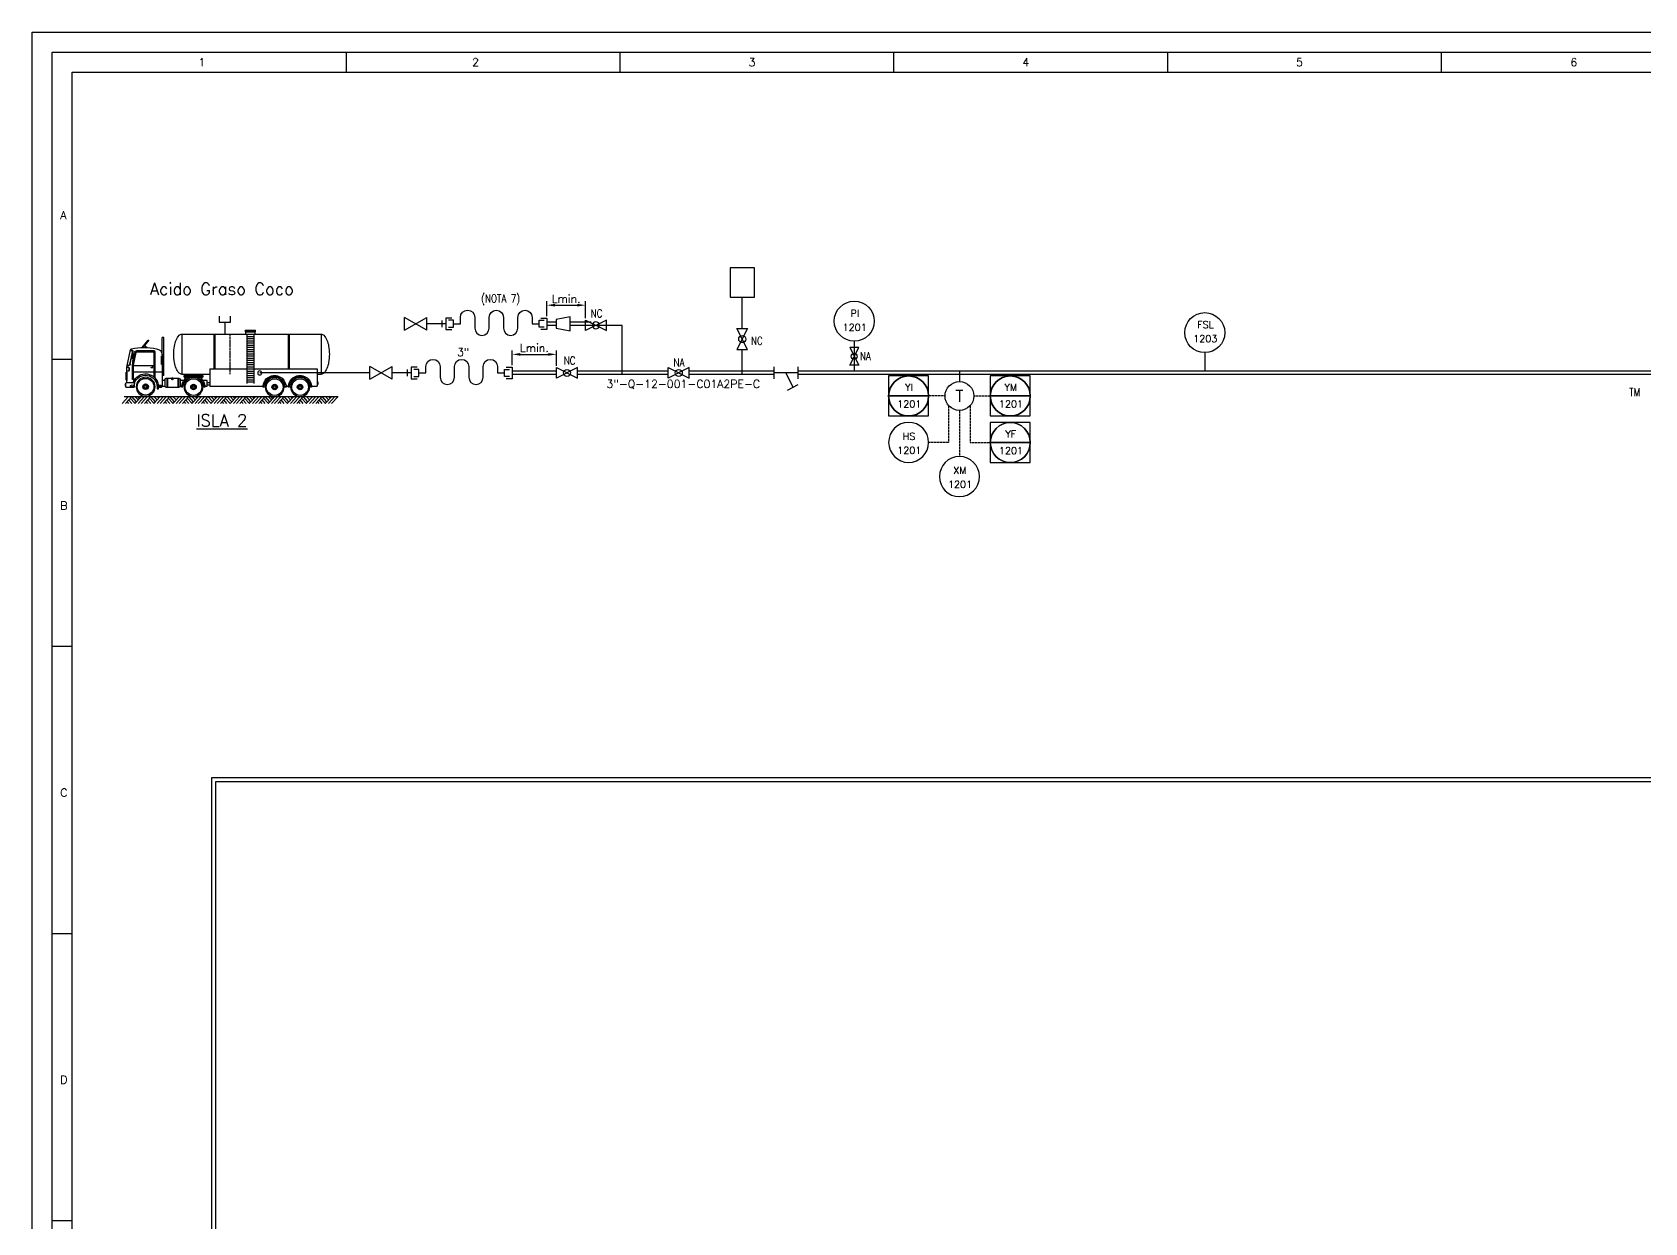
# Model space of a CAD drawing. Header units: metres. Extents: x 91 to 3133, y 1612 to 2206.
# Drawn here: x 2154.6 to 2557.6, y 1908.1 to 2205.7 of the extents above; entities that cross this region are included whole.
import ezdxf
from ezdxf.enums import TextEntityAlignment as Align

# ---------------------------------------------------------------- set-up
doc = ezdxf.new("R2010")
doc.units = ezdxf.units.M
doc.linetypes.add('RAYITAS', pattern=[0.375, 0.25, -0.125])
doc.linetypes.add('TRAZOS', pattern=[0.75, 0.5, -0.25])
for name, color, linetype in [('CAJETIN', 1, 'Continuous'), ('CARGACAMIONES', 7, 'Continuous'), ('COTAS', 4, 'Continuous'), ('EQUIPOS', 5, 'Continuous'), ('FORMATO', 7, 'Continuous'), ('INSTRUMENTOS', 1, 'Continuous'), ('TEX', 7, 'Continuous'), ('TEXTO-VALVULAS Y ACCESORIOS', 7, 'Continuous'), ('TUBERIA', 5, 'Continuous'), ('TUBERÍA2', 1, 'TRAZOS')]:
    doc.layers.add(name, color=color, linetype=linetype)
doc.layers.add('TUBERÍA3', color=1, linetype='Continuous', true_color=0xff0000)
doc.styles.add('PY', font='ROMANS.shx')
doc.styles.add('PY1', font='ROMANS.shx', dxfattribs={"width": 0.8})
doc.linetypes.add('SEÑAL_MECANICA2', pattern='A,4.411183,["o",PY,S=4.130212,R=360,X=0,Y=-1.374288],0.588817,-0.374158,["",PY,S=2,R=360,X=0,Y=-0.688262],-2.183682', length=7.55784)
doc.dimstyles.new('1-5', dxfattribs={"dimtxt": 2, "dimasz": 2, "dimexe": 1, "dimexo": 0.5, "dimgap": 0.6, "dimtad": 1, "dimdec": 0, "dimlfac": 5, "dimzin": 0, "dimdsep": 46, "dimtxsty": 'PY', "dimcen": 0.7, "dimclrd": 4, "dimclre": 4, "dimclrt": 7, "dimazin": 0, "dimtfac": 1, "dimtdec": 0, "dimtofl": 0, "dimtmove": 0, "dimatfit": 3, "dimfxl": 1, "dimtolj": 1, "dimtzin": 0, "dimarcsym": 0})

# ---------------------------------------------------------------- blocks, each defined once
blk = doc.blocks.new('CAMION CISTERNA ALZ')
at = {"layer": 'CAJETIN', "color": 4, "linetype": 'RAYITAS'}
blk.add_line((38.62, 22.25), (38.62, 7.95), dxfattribs=at)
at = {"layer": 'CARGACAMIONES', "color": 4, "linetype": 'ByBlock'}
for p, q in [((33.2, 23.63), (29.46, 23.63)), ((29.46, 23.13), (29.46, 23.63)), ((33.2, 23.38), (29.46, 23.38)), ((33.2, 23.13), (29.46, 23.13)), ((29.73, 23.13), (29.73, 22.25)), ((32.91, 22.25), (32.91, 23.13)), ((33.2, 23.63), (33.2, 23.13)), ((55.71, 22.25), (6.06, 22.25)), ((6.06, 22.25), (6.06, 7.95)), ((17.4, 22.25), (17.4, 9.88)), ((17.83, 22.25), (17.83, 9.88)), ((30.12, 22.09), (30.12, 4.63)), ((32.54, 21.43), (30.12, 21.43)), ((32.54, 20.66), (30.12, 20.66)), ((32.54, 19.89), (30.12, 19.89)), ((32.54, 19.12), (30.12, 19.12)), ((32.54, 18.34), (30.12, 18.34)), ((32.54, 17.57), (30.12, 17.57)), ((32.54, 22.09), (32.54, 4.63)), ((43.94, 22.25), (43.94, 9.88)), ((44.37, 22.25), (44.37, 9.88)), ((55.71, 22.25), (55.71, 7.95)), ((62.23, 7.75), (62.23, 21.05)), ((62.23, 21.05), (62.83, 21.05)), ((62.83, 14.9), (62.83, 21.05)), ((67.49, 20.16), (69.67, 17.49)), ((67.79, 20.16), (67.49, 20.16)), ((69.97, 17.48), (67.79, 20.16)), ((69.05, 18.25), (68.14, 17.46)), ((32.54, 16.8), (30.12, 16.8)), ((32.54, 16.03), (30.12, 16.03)), ((32.54, 15.26), (30.12, 15.26)), ((32.54, 14.48), (30.12, 14.48)), ((32.54, 13.71), (30.12, 13.71)), ((32.54, 12.94), (30.12, 12.94)), ((32.54, 12.17), (30.12, 12.17)), ((62.83, 15), (62.83, 3.58)), ((62.83, 14.3), (63.22, 14.3)), ((62.83, 13.91), (63.22, 13.91)), ((62.83, 13.51), (63.22, 13.51)), ((62.83, 13.11), (63.22, 13.11)), ((62.83, 12.71), (63.22, 12.71)), ((62.83, 12.32), (63.22, 12.32)), ((62.83, 11.92), (63.22, 11.92)), ((62.83, 11.52), (63.22, 11.52)), ((65.41, 15.99), (65.41, 6.68)), ((71.82, 16.39), (65.81, 16.39)), ((65.81, 15.79), (65.81, 7.05)), ((71.82, 15.99), (66.01, 15.99)), ((72.2, 15.68), (73.15, 11.18)), ((72.59, 15.76), (73.06, 13.57)), ((73.06, 13.41), (73.06, 15.39)), ((73.06, 15.39), (73.35, 15.39)), ((73.35, 13.41), (73.06, 13.41)), ((73.09, 13.41), (73.55, 11.22)), ((73.15, 15.39), (73.15, 16.19)), ((73.15, 13.41), (73.15, 12.61)), ((73.15, 12.61), (73.55, 12.61)), ((73.39, 15.36), (73.23, 16.13)), ((73.53, 15.18), (73.32, 16.15)), ((73.35, 15.39), (73.35, 13.41)), ((74.15, 16.49), (73.52, 16.49)), ((74.18, 16.39), (73.52, 16.39)), ((74.2, 11.52), (73.69, 13.95)), ((74.3, 11.54), (73.74, 14.16)), ((75.44, 10.43), (74.12, 16.67)), ((7.45, 7.95), (6.06, 7.95)), ((45.78, 9.88), (7.45, 9.88)), ((7.45, 9.88), (7.45, 3.68)), ((32.54, 11.39), (30.12, 11.39)), ((32.54, 10.62), (30.12, 10.62)), ((32.54, 9.85), (30.12, 9.85)), ((32.54, 9.08), (30.12, 9.08)), ((32.54, 8.3), (30.12, 8.3)), ((32.54, 7.53), (30.12, 7.53)), ((32.54, 6.75), (30.12, 6.75)), ((32.54, 5.99), (30.12, 5.99)), ((45.78, 9.88), (45.78, 3.68)), ((55.71, 7.95), (45.78, 7.95)), ((46.74, 3.68), (46.74, 5.76)), ((46.74, 5.76), (48.29, 5.76)), ((48.23, 7.85), (48.23, 7.45)), ((54.98, 7.85), (48.23, 7.85)), ((48.23, 7.45), (51.01, 7.45)), ((50.24, 7.25), (48.23, 7.25)), ((48.23, 7.25), (48.23, 6.85)), ((48.23, 6.85), (49.44, 6.85)), ((48.43, 6.85), (48.92, 6.47)), ((48.73, 7.85), (48.73, 7.95)), ((49.32, 7.45), (49.32, 7.25)), ((52.3, 7.45), (54.98, 7.45)), ((54.98, 7.25), (53.07, 7.25)), ((53.87, 6.85), (54.98, 6.85)), ((53.89, 7.45), (53.89, 7.25)), ((54.78, 6.85), (54.34, 6.51)), ((54.49, 7.85), (54.49, 7.95)), ((54.98, 7.45), (54.98, 7.85)), ((54.98, 6.85), (54.98, 7.25)), ((55.02, 5.76), (56.27, 5.76)), ((56.27, 3.68), (56.27, 6.06)), ((56.67, 6.46), (58.95, 6.46)), ((56.97, 6.46), (56.97, 3.28)), ((57.17, 6.46), (57.17, 3.28)), ((58.95, 6.46), (58.95, 6.16)), ((59.35, 6.46), (61.44, 6.46)), ((59.35, 6.46), (59.35, 6.16)), ((60.94, 6.46), (60.94, 3.28)), ((61.14, 6.46), (61.14, 3.28)), ((61.83, 6.06), (61.83, 3.68)), ((61.83, 5.76), (62.83, 5.76)), ((62.83, 7.35), (62.63, 7.35)), ((65.41, 8.84), (62.83, 8.84)), ((73.15, 11.12), (65.81, 11.12)), ((73.15, 8.84), (65.81, 8.84)), ((66.1, 10.33), (66.1, 10.53)), ((66.1, 10.53), (66.5, 10.53)), ((66.8, 10.33), (66.1, 10.33)), ((66.8, 10.53), (66.8, 10.33)), ((73.35, 6.16), (72.5, 6.16)), ((72.66, 5.37), (72.66, 5.96)), ((73.15, 11.18), (73.15, 6.16)), ((73.55, 11.22), (73.55, 6.36)), ((74.55, 10.13), (74.55, 9.24)), ((74.64, 10.33), (74.64, 9.14)), ((75.27, 11.22), (74.69, 11.22)), ((75.29, 11.12), (74.69, 11.12)), ((75.44, 10.43), (74.74, 10.43)), ((74.74, 9.04), (75.44, 9.04)), ((75.44, 8.94), (75.24, 8.94)), ((75.44, 8.74), (75.24, 8.74)), ((75.44, 5.76), (75.24, 5.76)), ((75.34, 8.74), (75.34, 5.76)), ((75.44, 4.87), (75.44, 10.43)), ((75.44, 8.64), (75.54, 8.64)), ((75.54, 5.86), (75.44, 5.86)), ((75.54, 8.64), (75.54, 5.86)), ((75.64, 8.64), (75.54, 8.64)), ((75.54, 5.86), (75.64, 5.86)), ((75.64, 5.86), (75.64, 8.64)), ((7.15, 4.45), (7.15, 5.08)), ((7.15, 5.08), (7.45, 5.08)), ((7.45, 4.45), (7.15, 4.45)), ((9.49, 3.68), (7.45, 3.68)), ((9.48, 3.28), (9.87, 3.28)), ((17.32, 3.28), (17.72, 3.28)), ((18.22, 3.68), (17.71, 3.68)), ((18.56, 3.68), (17.75, 3.68)), ((18.55, 3.28), (18.94, 3.28)), ((26.39, 3.28), (26.79, 3.28)), ((45.78, 3.68), (26.78, 3.68)), ((32.54, 5.26), (30.12, 5.26)), ((46.74, 4.98), (45.78, 4.98)), ((46.74, 4.12), (45.78, 4.12)), ((47.54, 3.68), (46.74, 3.68)), ((47.54, 3.28), (47.93, 3.28)), ((55.38, 3.28), (55.78, 3.28)), ((56.27, 3.68), (55.77, 3.68)), ((61.44, 3.28), (56.67, 3.28)), ((62.83, 3.68), (61.83, 3.68)), ((64.12, 3.38), (63.03, 3.38)), ((63.05, 3.58), (63.05, 3.9)), ((63.05, 3.58), (64, 3.58)), ((64, 3.58), (64, 3.9)), ((64.12, 2.68), (64.12, 3.38)), ((64.62, 2.68), (64.12, 2.68)), ((64.62, 3.38), (64.62, 2.68)), ((72.66, 3.48), (72.66, 4.67)), ((72.86, 4.87), (75.64, 4.87)), ((72.86, 3.48), (72.86, 3.88)), ((72.86, 3.48), (74.05, 3.48)), ((75.64, 3.28), (72.86, 3.28)), ((74.05, 3.48), (74.05, 3.88)), ((75.84, 4.67), (75.84, 3.48)), ((75.84, 4.47), (76.03, 4.47)), ((76.03, 3.68), (75.84, 3.68)), ((76.03, 4.47), (76.03, 3.68))]:
    blk.add_line(p, q, dxfattribs=at)
at = {"layer": 'CARGACAMIONES', "color": 4}
for p, q in [((2.29, -2.48), (0, 0)), ((76.41, 0), (0.04, 0)), ((37.42, -1.23), (38.57, 0)), ((37.99, -1.84), (39.69, 0)), ((41.99, -2.48), (39.7, 0)), ((43.12, -2.48), (40.83, 0)), ((44.25, -2.48), (41.95, 0)), ((45.37, -2.48), (43.08, 0)), ((43.66, -0.62), (44.23, 0)), ((44.22, -1.23), (45.36, 0)), ((44.78, -1.84), (46.49, 0)), ((48.78, -2.48), (46.49, 0)), ((49.9, -2.48), (47.61, 0)), ((3.42, -2.48), (1.13, 0)), ((4.55, -2.48), (2.25, 0)), ((2.83, -0.63), (3.41, 0)), ((3.39, -1.24), (4.53, 0)), ((3.96, -1.85), (5.66, 0)), ((4.49, -2.48), (6.22, -0.61)), ((5.62, -2.49), (6.79, -1.22)), ((7.95, -2.49), (5.66, 0)), ((6.74, -2.49), (7.35, -1.83)), ((9.08, -2.49), (6.79, 0)), ((10.2, -2.49), (7.91, 0)), ((11.33, -2.49), (9.04, 0)), ((10.18, -1.24), (11.32, -0.01)), ((10.74, -1.85), (12.44, -0.01)), ((11.28, -2.49), (13.01, -0.62)), ((12.4, -2.49), (13.57, -1.23)), ((14.74, -2.49), (12.44, -0.01)), ((13.53, -2.49), (14.13, -1.84)), ((15.86, -2.49), (13.57, -0.01)), ((16.99, -2.49), (14.7, -0.01)), ((18.12, -2.49), (15.82, -0.01)), ((16.4, -0.63), (16.98, -0.01)), ((16.96, -1.24), (18.1, -0.01)), ((17.53, -1.85), (19.23, -0.01)), ((18.06, -2.49), (19.79, -0.62)), ((19.19, -2.49), (20.36, -1.23)), ((21.52, -2.49), (19.23, -0.01)), ((20.32, -2.49), (20.92, -1.84)), ((22.65, -2.49), (20.36, -0.01)), ((23.78, -2.5), (21.48, -0.01)), ((24.9, -2.5), (22.61, -0.01)), ((23.2, -0.91), (23.77, -0.28)), ((23.75, -1.25), (24.89, -0.01)), ((24.31, -1.86), (26.02, -0.01)), ((24.85, -2.5), (26.58, -0.62)), ((25.97, -2.5), (27.14, -1.23)), ((28.31, -2.5), (26.02, -0.01)), ((27.1, -2.5), (27.71, -1.84)), ((29.44, -2.5), (27.14, -0.01)), ((30.56, -2.5), (28.27, -0.02)), ((31.69, -2.5), (29.4, -0.02)), ((29.99, -0.77), (30.55, -0.14)), ((30.54, -1.25), (31.68, -0.02)), ((31.1, -1.86), (32.8, -0.02)), ((31.63, -2.5), (33.37, -0.63)), ((32.76, -2.5), (33.93, -1.24)), ((35.09, -2.5), (32.8, -0.02)), ((33.89, -2.5), (34.49, -1.85)), ((36.22, -2.5), (33.93, -0.02)), ((37.35, -2.5), (35.06, -0.02)), ((38.47, -2.5), (36.18, -0.02)), ((36.88, -0.75), (37.44, -0.12)), ((38.52, -2.48), (40.25, -0.61)), ((39.65, -2.48), (40.82, -1.22)), ((40.78, -2.48), (41.38, -1.83)), ((45.32, -2.48), (47.05, -0.61)), ((46.44, -2.48), (47.61, -1.22)), ((47.57, -2.48), (48.17, -1.83)), ((51.03, -2.48), (48.74, 0)), ((52.16, -2.48), (49.87, 0)), ((50.44, -0.63), (51.02, 0)), ((51, -1.24), (52.14, 0)), ((51.57, -1.85), (53.27, 0)), ((52.1, -2.48), (53.83, -0.61)), ((53.23, -2.49), (54.4, -1.22)), ((55.56, -2.49), (53.27, 0)), ((54.36, -2.49), (54.96, -1.83)), ((56.69, -2.49), (54.4, 0)), ((57.82, -2.49), (55.52, 0)), ((58.94, -2.49), (56.65, 0)), ((57.79, -1.24), (58.93, -0.01)), ((58.35, -1.85), (60.06, -0.01)), ((58.89, -2.49), (60.62, -0.62)), ((60.02, -2.49), (61.18, -1.23)), ((62.35, -2.49), (60.06, -0.01)), ((61.14, -2.49), (61.75, -1.84)), ((63.48, -2.49), (61.18, -0.01)), ((64.6, -2.49), (62.31, -0.01)), ((65.73, -2.49), (63.44, -0.01)), ((64.01, -0.63), (64.59, -0.01)), ((64.58, -1.24), (65.72, -0.01)), ((65.14, -1.85), (66.84, -0.01)), ((65.67, -2.49), (67.41, -0.62)), ((66.8, -2.49), (67.97, -1.23)), ((69.13, -2.49), (66.84, -0.01)), ((67.93, -2.49), (68.53, -1.84)), ((70.26, -2.49), (67.97, -0.01)), ((71.39, -2.5), (69.1, -0.01)), ((72.51, -2.5), (70.22, -0.01)), ((70.81, -0.91), (71.38, -0.28)), ((71.36, -1.25), (72.5, -0.01)), ((71.92, -1.86), (73.63, -0.01)), ((72.46, -2.5), (74.19, -0.62)), ((73.59, -2.5), (74.75, -1.23)), ((75.92, -2.5), (73.63, -0.01)), ((74.71, -2.5), (75.32, -1.84)), ((77.05, -2.5), (74.76, -0.01))]:
    blk.add_line(p, q, dxfattribs=at)
at = {"layer": 'CARGACAMIONES', "color": 4, "linetype": 'ByBlock'}
for centre, radius in [((13.55, 3.38), 3.38), ((22.62, 3.38), 3.38), ((51.61, 3.38), 3.38), ((59.15, 6.46), 0.199), ((68.69, 3.48), 3.38), ((13.55, 3.38), 0.794), ((12.95, 3.38), 0.0993), ((13.13, 3.8), 0.0993), ((13.13, 2.96), 0.0993), ((13.55, 3.38), 0.397), ((13.55, 3.98), 0.0993), ((13.55, 2.78), 0.0993), ((13.97, 3.8), 0.0993), ((13.97, 2.96), 0.0993), ((14.14, 3.38), 0.0993), ((22.62, 3.38), 0.794), ((22.02, 3.38), 0.0993), ((22.2, 3.8), 0.0993), ((22.2, 2.96), 0.0993), ((22.62, 3.38), 0.397), ((22.62, 3.98), 0.0993), ((22.62, 2.78), 0.0993), ((23.04, 3.8), 0.0993), ((23.04, 2.96), 0.0993), ((23.21, 3.38), 0.0993), ((51.61, 3.38), 0.794), ((51.01, 3.38), 0.0993), ((51.19, 3.8), 0.0993), ((51.19, 2.96), 0.0993), ((51.61, 3.38), 0.397), ((51.61, 3.98), 0.0993), ((51.61, 2.78), 0.0993), ((52.03, 3.8), 0.0993), ((52.03, 2.96), 0.0993), ((52.2, 3.38), 0.0993), ((68.69, 3.48), 0.794), ((68.09, 3.48), 0.0993), ((68.27, 3.9), 0.0993), ((68.27, 3.06), 0.0993), ((68.69, 3.48), 0.397), ((68.69, 4.07), 0.0993), ((68.69, 2.88), 0.0993), ((69.11, 3.9), 0.0993), ((69.11, 3.06), 0.0993), ((69.28, 3.48), 0.0993)]:
    blk.add_circle(centre, radius, dxfattribs=at)
at = {"layer": 'CARGACAMIONES', "color": 4, "linetype": 'Continuous'}
blk.add_circle((27.95, 8.42), 0.718, dxfattribs=at)
at = {"layer": 'CARGACAMIONES', "color": 4, "linetype": 'ByBlock'}
for centre, radius, start, end in [((20.34, 15.1), 17.24, 170.27274, 180), ((13.25, 16.31), 10.04, 157.51772, 170.27274), ((8.8, 18.15), 5.23, 135.02507, 157.51772), ((6.06, 20.89), 1.36, 90, 135.02507), ((55.71, 20.89), 1.36, 44.97493, 90), ((52.97, 18.15), 5.23, 22.48228, 44.97493), ((48.52, 16.31), 10.04, 9.72726, 22.48228), ((41.43, 15.1), 17.24, 360, 9.72726), ((69.28, -2.39), 19.88, 77.0128, 102.9872), ((69.75, 17.67), 0.0993, 0, 180), ((69.75, 17.67), 0.0993, 180, 0), ((20.34, 15.1), 17.24, 180, 189.72726), ((13.25, 13.88), 10.04, 189.72726, 202.48228), ((48.52, 13.88), 10.04, 337.51772, 350.27274), ((41.43, 15.1), 17.24, 350.27274, 0), ((64.81, 15), 1.99, 90, 180), ((65.81, 15.99), 0.397, 90, 180), ((66.01, 15.79), 0.199, 90, 180), ((71.82, 15.59), 0.794, 11.94418, 90), ((71.82, 15.59), 0.397, 11.94418, 90), ((73.52, 16.19), 0.298, 90, 191.97613), ((73.52, 16.19), 0.199, 90, 191.97613), ((72.36, 14.4), 1.4, 315, 45), ((73.73, 16.59), 0.397, 11.97613, 90), ((74.69, 11.62), 0.497, 191.97613, 270), ((74.69, 11.62), 0.397, 191.97613, 270), ((8.8, 12.04), 5.23, 202.48228, 224.97493), ((6.06, 9.3), 1.36, 224.97493, 270), ((13.6, 3.38), 4.12, 358.61965, 181.38035), ((13.6, 3.38), 3.72, 358.47242, 181.52758), ((13.55, 3.38), 2.98, 90, 270), ((13.55, 3.38), 2.98, 270, 90), ((22.67, 3.38), 4.12, 358.61965, 181.38035), ((22.67, 3.38), 3.72, 358.47242, 181.52758), ((22.62, 3.38), 2.98, 90, 270), ((22.62, 3.38), 2.98, 270, 90), ((51.66, 3.38), 4.12, 358.61965, 181.38035), ((51.66, 3.38), 3.72, 358.47242, 181.52758), ((51.61, 3.38), 2.98, 90, 270), ((51.61, 3.38), 2.98, 270, 90), ((55.71, 9.3), 1.36, 270, 315.02507), ((56.67, 6.06), 0.397, 90, 180), ((52.97, 12.04), 5.23, 315.02507, 337.51772), ((59.15, 6.16), 0.199, 180, 0), ((61.44, 6.06), 0.397, 0, 90), ((62.63, 7.75), 0.397, 180, 270), ((68.74, 3.48), 4.62, 31.87064, 181.38035), ((68.74, 3.48), 4.12, 17.5788, 181.38035), ((68.69, 3.48), 2.98, 90, 270), ((68.69, 3.48), 2.98, 270, 90), ((72.66, 5.66), 0.298, 270, 90), ((73.35, 6.36), 0.199, 270, 0), ((74.74, 10.33), 0.0993, 90, 180), ((74.74, 9.14), 0.0993, 180, 270), ((13.55, 3.38), 0.993, 90, 270), ((13.55, 3.38), 0.993, 270, 90), ((22.62, 3.38), 0.993, 90, 270), ((22.62, 3.38), 0.993, 270, 90), ((51.61, 3.38), 0.993, 90, 270), ((51.61, 3.38), 0.993, 270, 90), ((56.67, 3.68), 0.397, 180, 270), ((61.44, 3.68), 0.397, 270, 0), ((63.03, 3.58), 0.199, 180, 270), ((63.52, 3.42), 0.674, 45, 135), ((68.69, 3.48), 0.993, 90, 270), ((68.69, 3.48), 0.993, 270, 90), ((72.86, 4.67), 0.199, 90, 180), ((72.86, 3.48), 0.199, 180, 270), ((73.45, 3.28), 0.843, 45, 135), ((68.74, 3.48), 4.62, 17.5788, 25.73681), ((75.64, 4.67), 0.199, 0, 90), ((75.64, 3.48), 0.199, 270, 0)]:
    blk.add_arc(centre, radius, start, end, dxfattribs=at)
at = {"layer": 'CARGACAMIONES', "color": 4}
for start, end in [(357.70847, 177.70847), (177.70847, 357.70847)]:
    blk.add_arc((74.79, -1.38), 0.0145, start, end, dxfattribs=at)
blk = doc.blocks.new('VALV GLOB-V')
at = {"layer": 'INSTRUMENTOS', "color": 1, "flags": 128}
blk.add_lwpolyline([(5.7, -1.43), (5.7, 1.43), (0, -1.43), (0, 1.43)], close=True, dxfattribs=at)
at = {"layer": 'INSTRUMENTOS', "color": 1}
blk.add_circle((2.85, 0), 0.95, dxfattribs=at)
at = {"layer": 'INSTRUMENTOS', "color": 7, "linetype": 'SEÑAL_MECANICA2', "style": 'PY'}
blk.add_attdef('REF.', text='', height=2, dxfattribs=at).set_placement((3, -3.37), align=Align.MIDDLE)
blk = doc.blocks.new('*D21')
at = {"layer": 'COTAS', "color": 4, "lineweight": -2, "transparency": 16777216}
for p, q in [((2274.56, 2122.45), (2274.56, 2126.18)), ((2276.56, 2125.18), (2283.62, 2125.18)), ((2285.62, 2122.35), (2285.62, 2126.18))]:
    blk.add_line(p, q, dxfattribs=at)
at = {"layer": 'COTAS', "color": 4, "transparency": 16777216}
for points in [[(2276.56, 2125.51), (2276.56, 2124.85), (2274.56, 2125.18)], [(2283.62, 2125.51), (2283.62, 2124.85), (2285.62, 2125.18)]]:
    blk.add_solid(points, dxfattribs=at)
at = {"layer": 'DEFPOINTS', "color": 0, "transparency": 16777216}
for p in [(2285.62, 2125.18), (2274.56, 2121.95), (2285.62, 2121.85)]:
    blk.add_point(p, dxfattribs=at)
at = {"layer": 'COTAS', "color": 7, "transparency": 16777216, "insert": (2280.09, 2126.78), "char_height": 2, "attachment_point": 5, "style": 'PY'}
blk.add_mtext('\\A1;Lmin.', dxfattribs=at)
blk = doc.blocks.new('SEÑAL CIR')
at = {"color": 1}
blk.add_circle((0, 5.7), 5.7, dxfattribs=at)
at = {"layer": 'INSTRUMENTOS', "linetype": 'Continuous', "style": 'PY', "flags": 4}
for p in [(0.18, 6.94), (0.13, 2.95)]:
    blk.add_attdef('---', text='', height=2, dxfattribs=at).set_placement(p, align=Align.CENTER)
blk = doc.blocks.new('*D23')
at = {"layer": 'COTAS', "color": 4, "lineweight": -2, "transparency": 16777216}
for p, q in [((2283.22, 2134.74), (2283.22, 2138.47)), ((2285.22, 2137.47), (2290.86, 2137.47)), ((2292.86, 2134.24), (2292.86, 2138.47))]:
    blk.add_line(p, q, dxfattribs=at)
at = {"layer": 'COTAS', "color": 4, "transparency": 16777216}
for points in [[(2285.22, 2137.8), (2285.22, 2137.13), (2283.22, 2137.47)], [(2290.86, 2137.8), (2290.86, 2137.13), (2292.86, 2137.47)]]:
    blk.add_solid(points, dxfattribs=at)
at = {"layer": 'DEFPOINTS', "color": 0, "transparency": 16777216}
for p in [(2292.86, 2137.47), (2283.22, 2134.24), (2292.86, 2133.74)]:
    blk.add_point(p, dxfattribs=at)
at = {"layer": 'COTAS', "color": 7, "transparency": 16777216, "insert": (2288.04, 2139.07), "char_height": 2, "attachment_point": 5, "style": 'PY'}
blk.add_mtext('\\A1;Lmin.', dxfattribs=at)
blk = doc.blocks.new('REDUCCION')
at = {"color": 1}
for p, q in [((0, 2), (0, -2)), ((4, 1.25), (0, 2)), ((4, -1.25), (4, 1.25)), ((0, -2), (4, -1.25))]:
    blk.add_line(p, q, dxfattribs=at)
at = {"style": 'PY1', "width": 0.8}
blk.add_attdef('.', text='', height=2, dxfattribs=at).set_placement((2, -3.65), align=Align.MIDDLE)
blk = doc.blocks.new('MANG-VAL')
at = {"layer": 'INSTRUMENTOS', "color": 1}
for p, q in [((0, 1.5), (0, -1.5)), ((6, 0), (0, 0)), ((3, 0), (4.8, -3.6)), ((6, 1.5), (6, -1.5)), ((3.46, -4.27), (6.14, -2.93))]:
    blk.add_line(p, q, dxfattribs=at)
blk = doc.blocks.new('MARCO-A1')
at = {"layer": 'FORMATO', "color": 5}
for p, q in [((78.42, 589), (78.42, 584)), ((146.83, 589), (146.83, 584)), ((215.25, 589), (215.25, 584)), ((283.67, 589), (283.67, 584)), ((352.08, 589), (352.08, 584)), ((5, 512.25), (10, 512.25)), ((5, 440.5), (10, 440.5)), ((5, 368.75), (10, 368.75)), ((5, 297), (10, 297))]:
    blk.add_line(p, q, dxfattribs=at)
at = {"layer": 'FORMATO', "color": 1}
blk.add_lwpolyline([(0, 594), (841, 594), (841, 0), (0, 0)], close=True, dxfattribs=at)
at = {"layer": 'FORMATO', "color": 5}
blk.add_lwpolyline([(5, 589), (836, 589), (836, 5), (5, 5)], close=True, dxfattribs=at)
at = {"layer": 'FORMATO', "color": 8, "linetype": 'Continuous'}
blk.add_lwpolyline([(10, 584), (831, 584), (831, 10), (10, 10)], close=True, dxfattribs=at)
at = {"layer": 'FORMATO', "color": 1, "style": 'PY'}
for s, p in [('1', (41.52, 585.5)), ('2', (109.93, 585.5)), ('3', (178.99, 585.5)), ('4', (247.4, 585.5)), ('5', (315.82, 585.5)), ('6', (384.34, 585.5)), ('A', (7, 547.25)), ('B', (7, 474.67)), ('C', (7, 402.92)), ('D', (7, 331.17))]:
    blk.add_text(s, height=2, dxfattribs=at).set_placement(p)
blk = doc.blocks.new('SEÑAL CIRCU MARCO')
at = {"color": 1, "linetype": 'Continuous', "ltscale": 0.5}
blk.add_line((5.7, 5.7), (-5.7, 5.7), dxfattribs=at)
at = {"color": 1, "flags": 128}
blk.add_lwpolyline([(5.7, 0), (-5.7, 0), (-5.7, 11.4), (5.7, 11.4)], close=True, dxfattribs=at)
at = {"color": 1}
blk.add_circle((0, 5.7), 5.7, dxfattribs=at)
at = {"style": 'PY'}
for tag, p in [('XXX', (0.18, 7.98)), ('YYY', (0.13, 3.24))]:
    blk.add_attdef(tag, text='', height=2, dxfattribs=at).set_placement(p, align=Align.MIDDLE)

msp = doc.modelspace()

# ---------------------------------------------------------------- linework, layer by layer
at = {"color": 1}
for p, q in [((2202.77, 2133.19), (2202.77, 2130.22)), ((2253.19, 2131.24), (2247.68, 2134.43)), ((2247.68, 2131.24), (2253.19, 2134.43)), ((2247.68, 2131.24), (2247.68, 2134.43)), ((2253.19, 2131.24), (2253.19, 2134.43)), ((2257.96, 2132.82), (2253.19, 2132.82)), ((2257.05, 2131.98), (2257.05, 2133.65)), ((2360.03, 2128.48), (2360.03, 2120.94)), ((2447.63, 2125.72), (2447.63, 2120.94)), ((2239.02, 2120.55), (2211.48, 2120.55)), ((2244.53, 2118.95), (2239.02, 2122.14)), ((2239.02, 2118.95), (2244.53, 2122.14)), ((2239.02, 2118.95), (2239.02, 2122.14)), ((2244.53, 2118.95), (2244.53, 2122.14)), ((2249.3, 2120.53), (2244.53, 2120.53)), ((2248.39, 2119.69), (2248.39, 2121.36))]:
    msp.add_line(p, q, dxfattribs=at)
at = {"color": 1, "flags": 128}
for points in [[(2201.35, 2134.69), (2201.35, 2133.19), (2204.2, 2133.19), (2204.2, 2134.69)], [(2259.46, 2134.24), (2257.96, 2134.24), (2257.96, 2131.39), (2259.46, 2131.39)], [(2281.72, 2134.24), (2283.22, 2134.24), (2283.22, 2131.39), (2281.72, 2131.39)], [(2250.8, 2121.95), (2249.3, 2121.95), (2249.3, 2119.1), (2250.8, 2119.1)], [(2273.06, 2121.95), (2274.56, 2121.95), (2274.56, 2119.1), (2273.06, 2119.1)]]:
    msp.add_lwpolyline(points, dxfattribs=at)
at = {"color": 1}
msp.add_circle((2386.32, 2114.78), 3.6, dxfattribs=at)
at = {"layer": 'INSTRUMENTOS', "color": 1, "ltscale": 0.1, "flags": 128}
for points in [[(2258.62, 2131.96), (2259.92, 2131.96), (2259.92, 2133.69), (2258.62, 2133.69)], [(2282.55, 2131.96), (2281.26, 2131.96), (2281.26, 2133.69), (2282.55, 2133.69)], [(2249.96, 2119.67), (2251.26, 2119.67), (2251.26, 2121.4), (2249.96, 2121.4)], [(2273.9, 2119.67), (2272.6, 2119.67), (2272.6, 2121.4), (2273.9, 2121.4)]]:
    msp.add_lwpolyline(points, dxfattribs=at)
at = {"layer": 'TUBERIA', "color": 5, "linetype": 'Continuous'}
for p, q in [((2285.58, 2133.23), (2283.22, 2133.23)), ((2294.28, 2133.23), (2289.08, 2133.23)), ((2280.42, 2120.94), (2274.56, 2120.94)), ((2285.62, 2120.94), (2280.42, 2120.94)), ((2313.56, 2120.94), (2290.89, 2120.94)), ((2554.91, 2120.94), (2345.9, 2120.94)), ((2586, 2120.94), (2554.91, 2120.94))]:
    msp.add_line(p, q, dxfattribs=at)
at = {"layer": 'TUBERIA', "color": 4, "linetype": 'Continuous'}
for p, q in [((2285.58, 2132.43), (2283.22, 2132.43)), ((2294.28, 2132.43), (2289.08, 2132.43)), ((2276.92, 2120.14), (2274.56, 2120.14)), ((2285.62, 2120.14), (2276.92, 2120.14)), ((2313.56, 2120.14), (2290.89, 2120.14)), ((2339.9, 2120.14), (2318.82, 2120.14)), ((2554.91, 2120.14), (2345.9, 2120.14)), ((2586, 2120.14), (2554.91, 2120.14))]:
    msp.add_line(p, q, dxfattribs=at)
msp.add_lwpolyline([(2329.01, 2139.49), (2335.07, 2139.49), (2335.07, 2146.8), (2329.01, 2146.8)], close=True, dxfattribs=at)
at = {"layer": 'TUBERIA', "color": 5, "linetype": 'Continuous', "flags": 128}
for points in [[(2259.92, 2132.83), (2261.62, 2132.83), (2261.62, 2134.42, -1), (2265.21, 2134.42), (2265.21, 2131.73, 1), (2268.8, 2131.73), (2268.8, 2134.42, -1), (2272.38, 2134.42), (2272.38, 2131.73, 1), (2275.97, 2131.73), (2275.97, 2134.42, -1), (2279.55, 2134.42), (2279.55, 2132.83), (2281.26, 2132.83)], [(2251.26, 2120.54), (2252.97, 2120.54), (2252.97, 2122.13, -1), (2256.55, 2122.13), (2256.55, 2119.44, 1), (2260.14, 2119.44), (2260.14, 2122.13, -1), (2263.72, 2122.13), (2263.72, 2119.44, 1), (2267.31, 2119.44), (2267.31, 2122.13, -1), (2270.89, 2122.13), (2270.89, 2120.54), (2272.6, 2120.54)]]:
    msp.add_lwpolyline(points, format="xyb", dxfattribs=at)
at = {"layer": 'TUBERIA', "color": 4, "linetype": 'Continuous'}
for points in [[(2332.04, 2131.62), (2332.04, 2139.49)], [(2302.02, 2120.14), (2302.02, 2132.43), (2294.28, 2132.43)], [(2764.83, 2125.14), (2764.83, 2019.33), (2199.43, 2019.33), (2199.43, 1891.42), (2325.47, 1891.42)], [(2332.04, 2120.14), (2332.04, 2126.35)]]:
    msp.add_lwpolyline(points, dxfattribs=at)
at = {"layer": 'TUBERIA', "color": 5, "linetype": 'Continuous'}
for points in [[(2765.63, 2125.94), (2765.63, 2018.36), (2200.41, 2018.36), (2200.41, 1892.22), (2325.47, 1892.22)], [(2339.9, 2120.94), (2318.82, 2120.94)]]:
    msp.add_lwpolyline(points, dxfattribs=at)
at = {"layer": 'TUBERÍA2', "ltscale": 0.5}
for points in [[(2382.72, 2114.78), (2378.62, 2114.78)], [(2383.62, 2112.41), (2383.62, 2103.15), (2378.62, 2103.15)], [(2389.03, 2112.41), (2389.03, 2103.15), (2394.03, 2103.15)], [(2389.92, 2114.78), (2394.03, 2114.78)], [(2386.32, 2111.18), (2386.32, 2099.63)]]:
    msp.add_lwpolyline(points, dxfattribs=at)
at = {"layer": 'TUBERÍA3'}
for points in [[(2386.32, 2121.14), (2386.32, 2118.38)], [(2368.62, 2114.78), (2378.62, 2114.78)], [(2394.03, 2114.78), (2404.03, 2114.78)], [(2394.03, 2103.14), (2404.03, 2103.15)]]:
    msp.add_lwpolyline(points, dxfattribs=at)
for centre in [(2373.62, 2114.78), (2399.03, 2114.78), (2399.03, 2103.14)]:
    msp.add_circle(centre, 5, dxfattribs=at)

# ---------------------------------------------------------------- block references
msp.add_blockref('MARCO-A1', (2154.63, 1611.7))
at = {"linetype": 'Continuous'}
ref = msp.add_blockref('SEÑAL CIR', (2360.03, 2128.48), dxfattribs=dict(at, xscale=0.877100000000155, yscale=0.877100000000155, zscale=0.877100000000155))
ref.add_attrib('---', 'PI', dxfattribs={"layer": 'INSTRUMENTOS', "color": 7, "linetype": 'Continuous', "height": 1.754, "style": 'PY'}).set_placement((2360.19, 2134.56), align=Align.CENTER)
ref.add_attrib('---', '1201', dxfattribs={"layer": 'INSTRUMENTOS', "color": 7, "linetype": 'Continuous', "height": 1.754, "style": 'PY'}).set_placement((2360.14, 2131.07), align=Align.CENTER)
at = {"linetype": 'Continuous', "yscale": 0.9232631578947803, "zscale": 0.9232631578947803}
for p, xscale in [((2298.12, 2132.43), -0.9232631578947803), ((2285.62, 2120.54), 0.9232631578947803), ((2313.56, 2120.54), 0.9232631578947803)]:
    msp.add_blockref('VALV GLOB-V', p, dxfattribs=dict(at, xscale=xscale))
at = {"linetype": 'Continuous', "xscale": 0.9232631578947803, "yscale": 0.9232631578947803, "zscale": 0.9232631578947803, "rotation": 270}
msp.add_blockref('VALV GLOB-V', (2332.04, 2131.62), dxfattribs=at)
at = {"linetype": 'Continuous'}
ref = msp.add_blockref('SEÑAL CIR', (2447.63, 2125.61), dxfattribs=dict(at, xscale=0.877100000000155, yscale=0.877100000000155, zscale=0.877100000000155))
ref.add_attrib('---', 'FSL', dxfattribs={"layer": 'INSTRUMENTOS', "color": 7, "linetype": 'Continuous', "height": 1.754, "style": 'PY'}).set_placement((2447.79, 2131.69), align=Align.CENTER)
ref.add_attrib('---', '1203', dxfattribs={"layer": 'INSTRUMENTOS', "color": 7, "linetype": 'Continuous', "height": 1.754, "style": 'PY'}).set_placement((2447.74, 2128.2), align=Align.CENTER)
msp.add_blockref('MANG-VAL', (2339.9, 2120.54), dxfattribs=at)
msp.add_blockref('MANG-VAL', (2339.9, 2120.54), dxfattribs=at)
ref = msp.add_blockref('SEÑAL CIRCU MARCO', (2373.62, 2119.78), dxfattribs=dict(xscale=-0.8771000000000413, yscale=0.8771000000000413, zscale=0.8771000000000413, rotation=180))
ref.add_attrib('XXX', '1201', dxfattribs={"height": 1.754, "style": 'PY'}).set_placement((2373.78, 2112.78), align=Align.MIDDLE)
ref.add_attrib('YYY', 'YI', dxfattribs={"height": 1.754, "style": 'PY'}).set_placement((2373.73, 2116.94), align=Align.MIDDLE)
ref = msp.add_blockref('SEÑAL CIRCU MARCO', (2399.03, 2119.78), dxfattribs=dict(xscale=-0.8771000000000413, yscale=0.8771000000000413, zscale=0.8771000000000413, rotation=180))
ref.add_attrib('XXX', '1201', dxfattribs={"height": 1.754, "style": 'PY'}).set_placement((2399.19, 2112.78), align=Align.MIDDLE)
ref.add_attrib('YYY', 'YM', dxfattribs={"height": 1.754, "style": 'PY'}).set_placement((2399.14, 2116.94), align=Align.MIDDLE)
ref = msp.add_blockref('SEÑAL CIR', (2373.62, 2108.17), dxfattribs=dict(at, xscale=-0.8771000000000413, yscale=0.8771000000000413, zscale=0.8771000000000413, rotation=180))
ref.add_attrib('---', '1201', dxfattribs={"layer": 'INSTRUMENTOS', "color": 7, "linetype": 'Continuous', "height": 1.754, "style": 'PY'}).set_placement((2373.78, 2100.33), align=Align.CENTER)
ref.add_attrib('---', 'HS', dxfattribs={"layer": 'INSTRUMENTOS', "color": 7, "linetype": 'Continuous', "height": 1.754, "style": 'PY'}).set_placement((2373.73, 2103.83), align=Align.CENTER)
ref = msp.add_blockref('SEÑAL CIRCU MARCO', (2399.03, 2108.14), dxfattribs=dict(xscale=-0.8771000000000413, yscale=0.8771000000000413, zscale=0.8771000000000413, rotation=180))
ref.add_attrib('XXX', '1201', dxfattribs={"height": 1.754, "style": 'PY'}).set_placement((2399.19, 2101.14), align=Align.MIDDLE)
ref.add_attrib('YYY', 'YF', dxfattribs={"height": 1.754, "style": 'PY'}).set_placement((2399.14, 2105.3), align=Align.MIDDLE)
ref = msp.add_blockref('SEÑAL CIR', (2386.32, 2099.63), dxfattribs=dict(at, xscale=-0.8771000000000413, yscale=0.8771000000000413, zscale=0.8771000000000413, rotation=180))
ref.add_attrib('---', '1201', dxfattribs={"layer": 'INSTRUMENTOS', "color": 7, "linetype": 'Continuous', "height": 1.754, "style": 'PY'}).set_placement((2386.48, 2091.79), align=Align.CENTER)
ref.add_attrib('---', 'XM', dxfattribs={"layer": 'INSTRUMENTOS', "color": 7, "linetype": 'Continuous', "height": 1.754, "style": 'PY'}).set_placement((2386.43, 2095.29), align=Align.CENTER)
at = {"layer": 'INSTRUMENTOS', "color": 252, "linetype": 'Continuous', "xscale": -0.7000000000002728, "yscale": 0.7000000000000455, "zscale": 0.7}
msp.add_blockref('CAMION CISTERNA ALZ', (2231.04, 2114.65), dxfattribs=at)
at = {"layer": 'INSTRUMENTOS', "linetype": 'Continuous', "xscale": 0.7747368421053125, "yscale": 0.7747368421053125, "zscale": 0.7747368421053125, "rotation": 90}
msp.add_blockref('VALV GLOB-V', (2360.03, 2122.5), dxfattribs=at)
at = {"layer": 'TUBERIA', "color": 5, "linetype": 'Continuous', "xscale": 0.8770999999999276, "yscale": 0.8770999999999276, "zscale": 0.8770999999999276, "rotation": 180}
msp.add_blockref('REDUCCION', (2289.08, 2132.81), dxfattribs=at)

# ---------------------------------------------------------------- texts
at = {"color": 7, "style": 'PY'}
msp.add_text('T', height=2.92, dxfattribs=at).set_placement((2386.33, 2114.78), align=Align.MIDDLE)
at = {"layer": 'EQUIPOS', "color": 6, "char_height": 3, "attachment_point": 2, "style": 'PY'}
for s, insert, width in [('Acido Graso Coco', (2202.01, 2143.02), 61.3479), ('{\\LISLA 2}', (2202.01, 2110.18), 59.9833)]:
    msp.add_mtext(s, dxfattribs=dict(at, insert=insert, width=width))
at = {"layer": 'TEX', "color": 7, "char_height": 2, "width": 28.6036, "attachment_point": 5, "style": 'PY1'}
for s, insert in [('(NOTA 7)', (2271.66, 2138.82)), ('NC', (2295.65, 2135.43)), ('NC', (2335.69, 2128.58)), ('NC', (2288.91, 2123.62)), ('NA', (2316.24, 2123.16)), ('NA', (2362.83, 2124.72)), ('TM', (2555.06, 2115.71))]:
    msp.add_mtext(s, dxfattribs=dict(at, insert=insert))
at = {"layer": 'TEXTO-VALVULAS Y ACCESORIOS', "style": 'PY'}
for s, p in [('3"', (2262.31, 2124.73)), ('3"-Q-12-001-C01A2PE-C', (2317.31, 2116.79))]:
    msp.add_text(s, height=2, dxfattribs=at).set_placement(p, align=Align.CENTER)

# ---------------------------------------------------------------- dimensions: what is measured, and where the dimension line sits
at = {"layer": 'COTAS', "color": 1}
for base, p1, p2, picture, middle in [((2292.86, 2137.47), (2283.22, 2134.24), (2292.86, 2133.74), '*D23', (2288.04, 2139.07)), ((2285.62, 2125.18), (2274.56, 2121.95), (2285.62, 2121.85), '*D21', (2280.09, 2126.78))]:
    dim = msp.add_linear_dim(base=base, p1=p1, p2=p2, text='Lmin.', dimstyle='1-5', dxfattribs=at)
    dim.commit()
    dim.dimension.update_dxf_attribs({"geometry": picture, "text_midpoint": middle})

doc.saveas('drawing.dxf')
